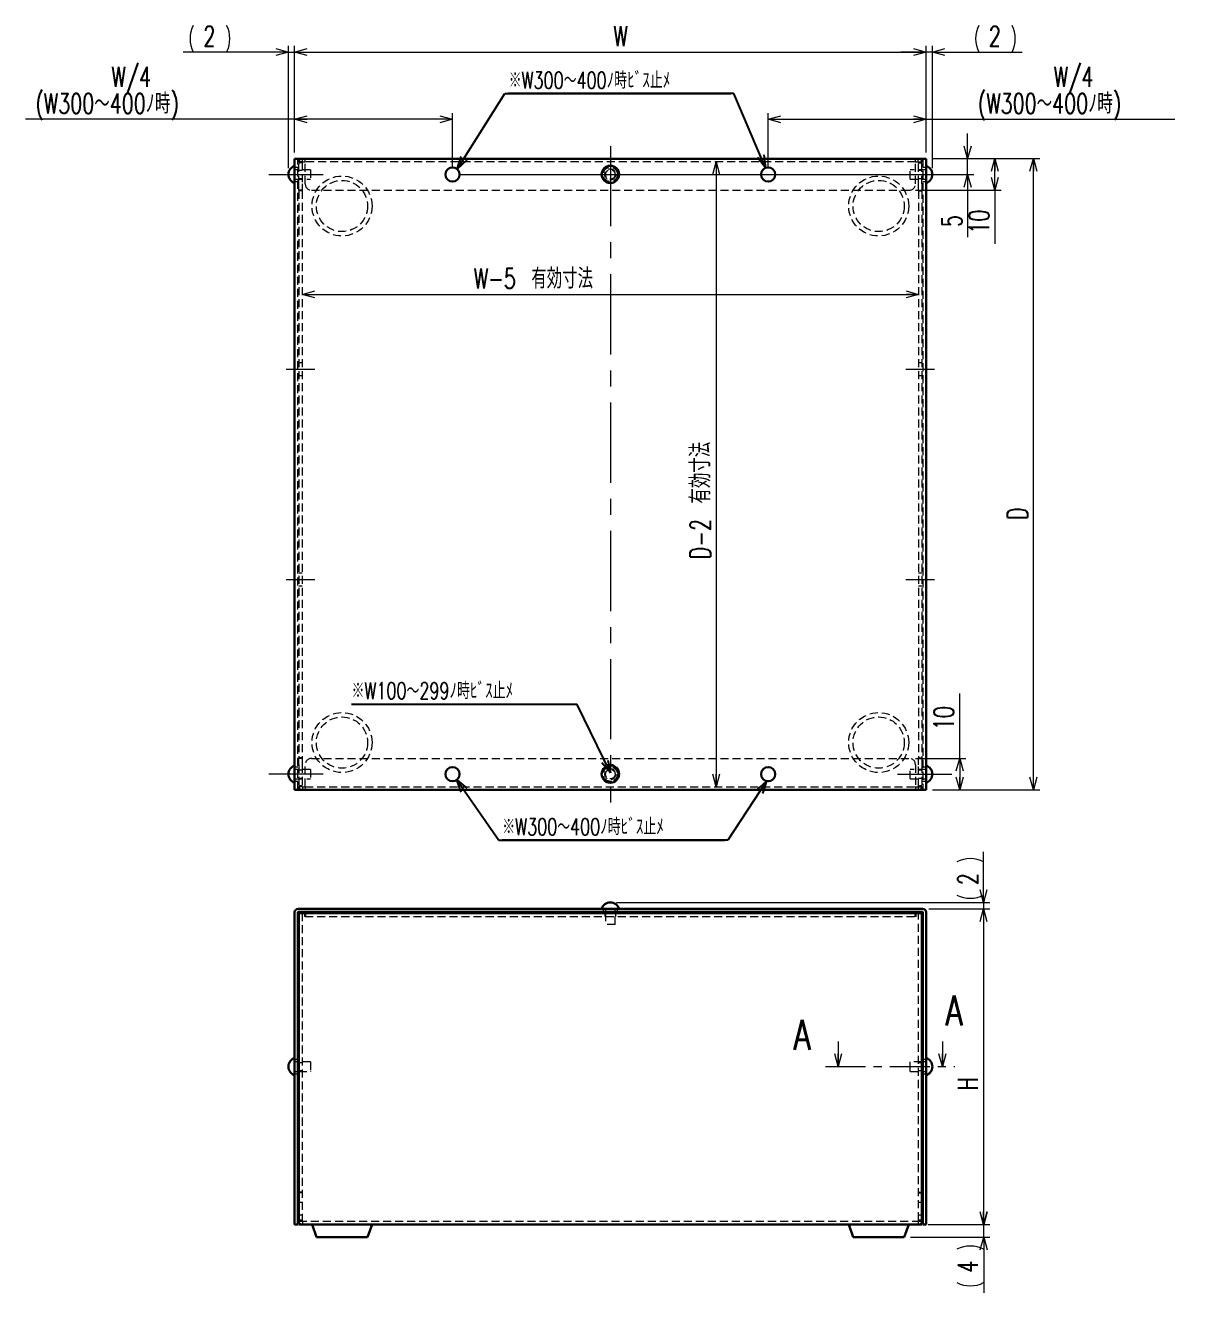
# Model space of a CAD drawing. Header units: millimetres. Extents: x 57 to 408, y 62 to 289.
# Drawn here: x 56.7 to 239.5, y 65.7 to 266.5 of the extents above; entities that cross this region are included whole.
import ezdxf

# ---------------------------------------------------------------- set-up
doc = ezdxf.new("R2010")
doc.units = ezdxf.units.MM
for name, pattern in [('CENTER', [10.16, 6.35, -1.27, 1.27, -1.27]), ('CENTERX2', [20.32, 12.7, -2.54, 2.54, -2.54]), ('HIDDEN', [1.905, 1.27, -0.635])]:
    doc.linetypes.add(name, pattern=pattern)
doc.layers.add('記入事項', color=7, linetype='Continuous', lineweight=15)
doc.styles.add('SLDTEXTSTYLE0', font='TXT', dxfattribs={"width": 0.7, "bigfont": 'bigfont'})
doc.styles.add('SLDTEXTSTYLE1', font='TXT', dxfattribs={"width": 0.75, "bigfont": 'bigfont'})
doc.styles.get("Standard").update_dxf_attribs({"font": 'txt', "bigfont": 'bigfont'})
doc.dimstyles.new('SLDDIMSTYLE0', dxfattribs={"dimtxt": 3.638021, "dimasz": 2, "dimexe": 0, "dimexo": 0.0625, "dimgap": 0.909505, "dimtad": 3, "dimdec": 1, "dimlfac": 2, "dimrnd": 1e-09, "dimzin": 12, "dimdsep": 46, "dimtxsty": 'SLDTEXTSTYLE0', "dimblk1": 'OPEN30', "dimblk2": 'OPEN30', "dimsah": 1, "dimcen": 0.09, "dimadec": 0, "dimazin": 3, "dimtfac": 1, "dimtdec": 1, "dimtofl": 0, "dimtmove": 0, "dimatfit": 3, "dimldrblk": 'OPEN30', "dimfxl": 1, "dimfrac": 2, "dimtolj": 1, "dimtzin": 12, "dimarcsym": 0})
doc.dimstyles.new('SLDDIMSTYLE1', dxfattribs={"dimtxt": 3.638021, "dimasz": 2, "dimexe": 0, "dimexo": 0.0625, "dimgap": 0.909505, "dimtad": 3, "dimdec": 1, "dimlfac": 2, "dimrnd": 1e-09, "dimzin": 12, "dimdsep": 46, "dimtxsty": 'SLDTEXTSTYLE0', "dimblk1": 'OPEN30', "dimblk2": 'OPEN30', "dimsah": 1, "dimcen": 0.09, "dimadec": 0, "dimazin": 3, "dimtfac": 1, "dimtdec": 1, "dimtmove": 0, "dimatfit": 0, "dimldrblk": 'OPEN30', "dimfxl": 1, "dimfrac": 2, "dimtolj": 1, "dimtzin": 12, "dimarcsym": 0})
doc.dimstyles.new('SLDDIMSTYLE2', dxfattribs={"dimtxt": 0, "dimasz": 2, "dimexe": 0, "dimexo": 0.0625, "dimgap": 0, "dimtad": 0, "dimtih": 1, "dimtoh": 1, "dimdec": 0, "dimrnd": 1e-09, "dimzin": 0, "dimdsep": 46, "dimtxsty": 'Standard', "dimblk1": 'OPEN30', "dimblk2": 'OPEN30', "dimsah": 1, "dimcen": 0.09, "dimadec": 0, "dimazin": 0, "dimtfac": 2, "dimtdec": 0, "dimtofl": 0, "dimtmove": 0, "dimatfit": 3, "dimldrblk": 'OPEN30', "dimfxl": 1, "dimfrac": 2, "dimtolj": 1, "dimtzin": 0, "dimarcsym": 0})

# ---------------------------------------------------------------- blocks, each defined once
blk = doc.blocks.new('_OPEN30')
at = {"color": 0, "linetype": 'ByBlock', "lineweight": -2}
for p, q in [((-1, 0.267949), (0, 0)), ((0, 0), (-1, -0.267949)), ((0, 0), (-1, 0))]:
    blk.add_line(p, q, dxfattribs=at)
blk = doc.blocks.new('_D')
at = {"layer": '記入事項', "color": 7}
for p, q in [((199.78, 126.55), (209.45, 126.55)), ((208.45, 126.55), (208.45, 76.55)), ((199.66, 76.55), (209.45, 76.55))]:
    blk.add_line(p, q, dxfattribs=at)
at = {"layer": '記入事項', "color": 7, "xscale": 2, "yscale": 2}
for p, rotation in [((208.45, 126.55, 0.05), 90), ((208.45, 76.55, 0.05), 270)]:
    blk.add_blockref('_OPEN30', p, dxfattribs=dict(at, rotation=rotation))
at = {"layer": '記入事項', "color": 7, "insert": (204.36, 97.81), "char_height": 3.17, "attachment_point": 1, "rotation": 90, "style": 'SLDTEXTSTYLE0'}
blk.add_mtext('H', dxfattribs=at)
blk = doc.blocks.new('_D_1')
at = {"layer": '記入事項', "color": 7}
for p, q in [((208.46, 76.55), (208.46, 80.55)), ((199.66, 76.55), (209.46, 76.55)), ((208.46, 74.55), (208.46, 76.55)), ((196.89, 74.55), (209.46, 74.55)), ((208.46, 74.55), (208.46, 65.74))]:
    blk.add_line(p, q, dxfattribs=at)
for centre, start, end in [((206.34, 68.39), 63.4349, 116.5651), ((206.34, 71.56), 243.4349, 296.5651)]:
    blk.add_arc(centre, 4.73, start, end, dxfattribs=at)
at = {"layer": '記入事項', "color": 7, "xscale": 2, "yscale": 2}
for p, rotation in [((208.46, 76.55, 0.05), 270), ((208.46, 74.55, 0.05), 90)]:
    blk.add_blockref('_OPEN30', p, dxfattribs=dict(at, rotation=rotation))
at = {"layer": '記入事項', "color": 7, "insert": (204.36, 68.92), "char_height": 3.17, "attachment_point": 1, "rotation": 90, "style": 'SLDTEXTSTYLE0'}
blk.add_mtext('4', dxfattribs=at)
blk = doc.blocks.new('_D_2')
at = {"layer": '記入事項', "color": 7}
for p, q in [((208.45, 127.55), (208.45, 135.6)), ((150.33, 127.55), (209.45, 127.55)), ((199.78, 126.55), (209.45, 126.55)), ((208.45, 127.55), (208.45, 126.55)), ((208.45, 126.55), (208.45, 122.55))]:
    blk.add_line(p, q, dxfattribs=at)
for centre, start, end in [((206.34, 129.78), 63.4349, 116.5651), ((206.34, 132.96), 243.4349, 296.5651)]:
    blk.add_arc(centre, 4.73, start, end, dxfattribs=at)
at = {"layer": '記入事項', "color": 7, "xscale": 2, "yscale": 2}
for p, rotation in [((208.45, 127.55, 0.05), 270), ((208.45, 126.55, 0.05), 90)]:
    blk.add_blockref('_OPEN30', p, dxfattribs=dict(at, rotation=rotation))
at = {"layer": '記入事項', "color": 7, "insert": (204.36, 130.31), "char_height": 3.17, "attachment_point": 1, "rotation": 90, "style": 'SLDTEXTSTYLE0'}
blk.add_mtext('2', dxfattribs=at)
blk = doc.blocks.new('_D_3')
at = {"layer": '記入事項', "color": 7}
for p, q in [((205.92, 245.39), (205.92, 249.39)), ((200.33, 245.39), (206.92, 245.39)), ((205.92, 242.89), (205.92, 245.39)), ((125.33, 242.89), (206.92, 242.89)), ((205.92, 242.89), (205.92, 232.97))]:
    blk.add_line(p, q, dxfattribs=at)
at = {"layer": '記入事項', "color": 7, "xscale": 2, "yscale": 2}
for p, rotation in [((205.92, 245.39, 0.05), 270), ((205.92, 242.89, 0.05), 90)]:
    blk.add_blockref('_OPEN30', p, dxfattribs=dict(at, rotation=rotation))
at = {"layer": '記入事項', "color": 7, "insert": (201.83, 234.56), "char_height": 3.17, "attachment_point": 1, "rotation": 90, "style": 'SLDTEXTSTYLE0'}
blk.add_mtext('5', dxfattribs=at)
blk = doc.blocks.new('_D_4')
at = {"layer": '記入事項'}
for p, q in [((99.33, 251.62), (56.68, 251.62)), ((99.33, 246.39), (99.33, 252.62)), ((124.33, 251.62), (99.33, 251.62)), ((124.33, 243.89), (124.33, 252.62))]:
    blk.add_line(p, q, dxfattribs=at)
at = {"layer": '記入事項', "xscale": 2, "yscale": 2, "rotation": 180}
blk.add_blockref('_OPEN30', (99.33, 251.62, 0.05), dxfattribs=at)
at = {"layer": '記入事項', "xscale": 2, "yscale": 2}
blk.add_blockref('_OPEN30', (124.33, 251.62, 0.05), dxfattribs=at)
at = {"layer": '記入事項', "char_height": 3.175, "attachment_point": 1, "style": 'SLDTEXTSTYLE0'}
for s, insert in [('W/4', (70.3, 259.94)), ('(W300～400ﾉ時)', (58.26, 255.71))]:
    blk.add_mtext(s, dxfattribs=dict(at, insert=insert))
blk = doc.blocks.new('_D_5')
at = {"layer": '記入事項'}
for p, q in [((174.33, 243.89), (174.33, 252.62)), ((174.33, 251.62), (199.33, 251.62)), ((199.33, 246.39), (199.33, 252.62)), ((199.33, 251.62), (238.73, 251.62))]:
    blk.add_line(p, q, dxfattribs=at)
at = {"layer": '記入事項', "xscale": 2, "yscale": 2, "rotation": 180}
blk.add_blockref('_OPEN30', (174.33, 251.62, 0.05), dxfattribs=at)
at = {"layer": '記入事項', "xscale": 2, "yscale": 2}
blk.add_blockref('_OPEN30', (199.33, 251.62, 0.05), dxfattribs=at)
at = {"layer": '記入事項', "char_height": 3.175, "attachment_point": 1, "style": 'SLDTEXTSTYLE0'}
for s, insert in [('W/4', (219.56, 259.94)), ('(W300～400ﾉ時)', (207.52, 255.71))]:
    blk.add_mtext(s, dxfattribs=dict(at, insert=insert))
blk = doc.blocks.new('_D_6')
at = {"layer": '記入事項', "color": 7}
for p, q in [((99.33, 246.39), (99.33, 263.28)), ((199.33, 246.39), (199.33, 263.28)), ((99.33, 262.28), (199.33, 262.28))]:
    blk.add_line(p, q, dxfattribs=at)
at = {"layer": '記入事項', "color": 7, "xscale": 2, "yscale": 2, "rotation": 180}
blk.add_blockref('_OPEN30', (99.33, 262.28, -12.85), dxfattribs=at)
at = {"layer": '記入事項', "color": 7, "xscale": 2, "yscale": 2}
blk.add_blockref('_OPEN30', (199.33, 262.28, -12.85), dxfattribs=at)
at = {"layer": '記入事項', "color": 7, "insert": (149.82, 266.37), "char_height": 3.17, "attachment_point": 1, "style": 'SLDTEXTSTYLE0'}
blk.add_mtext('W', dxfattribs=at)
blk = doc.blocks.new('_D_7')
at = {"layer": '記入事項', "color": 7}
for p, q in [((200.33, 245.39), (217.33, 245.39)), ((216.33, 145.39), (216.33, 245.39)), ((200.33, 145.39), (217.33, 145.39))]:
    blk.add_line(p, q, dxfattribs=at)
at = {"layer": '記入事項', "color": 7, "xscale": 2, "yscale": 2}
for p, rotation in [((216.33, 245.39, -12.85), 90), ((216.33, 145.39, -12.85), 270)]:
    blk.add_blockref('_OPEN30', p, dxfattribs=dict(at, rotation=rotation))
at = {"layer": '記入事項', "color": 7, "insert": (212.24, 188.16), "char_height": 3.17, "attachment_point": 1, "rotation": 90, "style": 'SLDTEXTSTYLE0'}
blk.add_mtext('D', dxfattribs=at)
blk = doc.blocks.new('_D_8')
at = {"layer": '記入事項', "color": 7}
for p, q in [((200.33, 245.39), (211.23, 245.39)), ((210.23, 240.39), (210.23, 245.39)), ((197.66, 240.39), (211.23, 240.39)), ((210.23, 240.39), (210.23, 231.91))]:
    blk.add_line(p, q, dxfattribs=at)
at = {"layer": '記入事項', "color": 7, "xscale": 2, "yscale": 2}
for p, rotation in [((210.23, 245.39, -12.85), 90), ((210.23, 240.39, -12.85), 270)]:
    blk.add_blockref('_OPEN30', p, dxfattribs=dict(at, rotation=rotation))
at = {"layer": '記入事項', "color": 7, "insert": (206.14, 233.5), "char_height": 3.175, "attachment_point": 1, "rotation": 90, "style": 'SLDTEXTSTYLE0'}
blk.add_mtext('10', dxfattribs=at)
blk = doc.blocks.new('_D_9')
at = {"layer": '記入事項', "color": 7}
for p, q in [((204.66, 150.39), (204.66, 160.66)), ((197.66, 150.39), (205.66, 150.39)), ((204.66, 150.39), (204.66, 145.39)), ((200.33, 145.39), (205.66, 145.39))]:
    blk.add_line(p, q, dxfattribs=at)
at = {"layer": '記入事項', "color": 7, "xscale": 2, "yscale": 2}
for p, rotation in [((204.66, 150.39, -12.85), 90), ((204.66, 145.39, -12.85), 270)]:
    blk.add_blockref('_OPEN30', p, dxfattribs=dict(at, rotation=rotation))
at = {"layer": '記入事項', "color": 7, "insert": (200.56, 154.84), "char_height": 3.175, "attachment_point": 1, "rotation": 90, "style": 'SLDTEXTSTYLE0'}
blk.add_mtext('10', dxfattribs=at)
blk = doc.blocks.new('_D_10')
at = {"layer": '記入事項', "color": 7}
blk.add_line((100.51, 223.89), (198.16, 223.89), dxfattribs=at)
at = {"layer": '記入事項', "color": 7, "xscale": 2, "yscale": 2, "rotation": 180}
blk.add_blockref('_OPEN30', (100.51, 223.89, -12.85), dxfattribs=at)
at = {"layer": '記入事項', "color": 7, "xscale": 2, "yscale": 2}
blk.add_blockref('_OPEN30', (198.16, 223.89, -12.85), dxfattribs=at)
at = {"layer": '記入事項', "color": 7, "insert": (127.7, 227.99), "char_height": 3.175, "attachment_point": 1, "style": 'SLDTEXTSTYLE0'}
blk.add_mtext('W-5\u3000有効寸法', dxfattribs=at)
blk = doc.blocks.new('_D_11')
at = {"layer": '記入事項', "color": 7}
blk.add_line((166.09, 244.89), (166.09, 145.89), dxfattribs=at)
at = {"layer": '記入事項', "color": 7, "xscale": 2, "yscale": 2}
for p, rotation in [((166.09, 244.89, -12.85), 90), ((166.09, 145.89, -12.85), 270)]:
    blk.add_blockref('_OPEN30', p, dxfattribs=dict(at, rotation=rotation))
at = {"layer": '記入事項', "color": 7, "insert": (162, 181.93), "char_height": 3.175, "attachment_point": 1, "rotation": 90, "style": 'SLDTEXTSTYLE0'}
blk.add_mtext('D-2\u3000有効寸法', dxfattribs=at)
blk = doc.blocks.new('_D_12')
at = {"layer": '記入事項'}
for p, q in [((98.33, 243.89), (98.33, 263.28)), ((99.33, 246.39), (99.33, 263.28)), ((98.33, 262.28), (81.68, 262.28)), ((98.33, 262.28), (99.33, 262.28)), ((99.33, 262.28), (103.33, 262.28))]:
    blk.add_line(p, q, dxfattribs=at)
for centre, start, end in [((87.5, 264.39), 153.4349, 206.5651), ((84.33, 264.39), 333.4349, 26.5651)]:
    blk.add_arc(centre, 4.73, start, end, dxfattribs=at)
at = {"layer": '記入事項', "xscale": 2, "yscale": 2}
blk.add_blockref('_OPEN30', (98.33, 262.28, -12.85), dxfattribs=at)
at = {"layer": '記入事項', "xscale": 2, "yscale": 2, "rotation": 180}
blk.add_blockref('_OPEN30', (99.33, 262.28, -12.85), dxfattribs=at)
at = {"layer": '記入事項', "insert": (84.86, 266.37), "char_height": 3.17, "attachment_point": 1, "style": 'SLDTEXTSTYLE0'}
blk.add_mtext('2', dxfattribs=at)
blk = doc.blocks.new('_D_13')
at = {"layer": '記入事項'}
for p, q in [((199.33, 246.39), (199.33, 263.28)), ((200.33, 243.89), (200.33, 263.28)), ((199.33, 262.28), (195.33, 262.28)), ((200.33, 262.28), (199.33, 262.28)), ((200.33, 262.28), (214.56, 262.28))]:
    blk.add_line(p, q, dxfattribs=at)
for centre, start, end in [((211.92, 264.39), 153.4349, 206.5651), ((208.74, 264.39), 333.4349, 26.5651)]:
    blk.add_arc(centre, 4.73, start, end, dxfattribs=at)
at = {"layer": '記入事項', "xscale": 2, "yscale": 2}
blk.add_blockref('_OPEN30', (199.33, 262.28, -12.85), dxfattribs=at)
at = {"layer": '記入事項', "xscale": 2, "yscale": 2, "rotation": 180}
blk.add_blockref('_OPEN30', (200.33, 262.28, -12.85), dxfattribs=at)
at = {"layer": '記入事項', "insert": (209.27, 266.37), "char_height": 3.17, "attachment_point": 1, "style": 'SLDTEXTSTYLE0'}
blk.add_mtext('2', dxfattribs=at)

msp = doc.modelspace()

# ---------------------------------------------------------------- linework, layer by layer
at = {"color": 7, "linetype": 'Continuous', "lineweight": 30}
for p, q in [((99.331, 145.386), (99.331, 245.386)), ((99.881, 245.386), (99.331, 245.386)), ((198.781, 245.386), (99.881, 245.386)), ((199.331, 245.386), (198.781, 245.386)), ((199.331, 245.386), (199.331, 145.386)), ((99.331, 145.386), (99.881, 145.386)), ((99.881, 145.386), (198.781, 145.386)), ((198.781, 145.386), (199.331, 145.386)), ((99.881, 126.551), (198.781, 126.551)), ((99.331, 126.001), (99.331, 77.551)), ((99.831, 126.001), (99.831, 77.551)), ((99.881, 126.051), (198.781, 126.051)), ((100.006, 77.207), (100.006, 125.851)), ((100.556, 125.851), (100.006, 125.851)), ((100.556, 125.851), (101.006, 125.851)), ((101.006, 125.851), (101.006, 125.301)), ((101.006, 125.851), (197.656, 125.851)), ((148.581, 126.051), (148.581, 125.851)), ((150.081, 125.851), (150.081, 126.051)), ((197.656, 125.301), (197.656, 125.851)), ((197.656, 125.851), (198.106, 125.851)), ((198.656, 125.851), (198.106, 125.851)), ((198.656, 125.851), (198.656, 77.207)), ((198.831, 126.001), (198.831, 77.551)), ((199.331, 126.001), (199.331, 77.551)), ((100.006, 102.301), (99.831, 102.301)), ((99.831, 100.801), (100.006, 100.801)), ((198.831, 102.301), (198.656, 102.301)), ((198.656, 100.801), (198.831, 100.801)), ((99.331, 76.551), (99.331, 77.551)), ((99.831, 76.551), (99.331, 76.551)), ((99.831, 77.551), (99.831, 76.551)), ((100.006, 77.157), (100.006, 77.207)), ((100.006, 77.157), (100.006, 77.101)), ((100.406, 77.157), (100.006, 77.157)), ((100.006, 77.101), (100.006, 76.551)), ((100.006, 76.551), (198.656, 76.551)), ((100.556, 77.157), (100.406, 77.157)), ((102.081, 76.551), (102.77, 74.551)), ((110.893, 74.551), (111.581, 76.551)), ((187.081, 76.551), (187.77, 74.551)), ((195.893, 74.551), (196.581, 76.551)), ((198.106, 77.157), (198.256, 77.157)), ((198.256, 77.157), (198.656, 77.157)), ((198.656, 77.157), (198.656, 77.207)), ((198.656, 77.157), (198.656, 77.101)), ((198.656, 76.551), (198.656, 77.101)), ((198.831, 76.551), (198.831, 77.551)), ((198.831, 76.551), (199.331, 76.551)), ((199.331, 77.551), (199.331, 76.551)), ((110.893, 74.551), (102.77, 74.551)), ((195.893, 74.551), (187.77, 74.551))]:
    msp.add_line(p, q, dxfattribs=at)
at = {"color": 7, "linetype": 'HIDDEN', "lineweight": 0}
for p, q in [((99.831, 145.386), (99.831, 245.386)), ((100.006, 244.886), (100.006, 245.386)), ((100.556, 244.886), (100.556, 245.386)), ((101.006, 244.886), (101.006, 245.386)), ((197.656, 244.886), (197.656, 245.386)), ((198.106, 244.886), (198.106, 245.386)), ((198.656, 244.886), (198.656, 245.386)), ((198.831, 245.386), (198.831, 145.386)), ((99.831, 244.011), (99.331, 244.011)), ((101.831, 243.636), (99.331, 243.636)), ((100.406, 244.886), (100.006, 244.886)), ((100.006, 244.836), (100.006, 244.886)), ((100.006, 241.386), (100.006, 244.836)), ((100.506, 244.836), (100.006, 244.836)), ((100.406, 244.78), (100.006, 244.78)), ((100.506, 244.73), (100.006, 244.73)), ((100.506, 243.511), (100.006, 243.511)), ((100.506, 244.836), (100.506, 241.386)), ((100.556, 244.886), (101.006, 244.886)), ((101.006, 244.886), (101.006, 244.836)), ((197.656, 244.886), (101.006, 244.886)), ((101.006, 241.386), (101.006, 244.836)), ((101.831, 243.636), (101.831, 242.136)), ((196.831, 242.136), (196.831, 243.636)), ((199.331, 243.636), (196.831, 243.636)), ((197.656, 244.886), (198.106, 244.886)), ((197.656, 244.886), (197.656, 244.836)), ((197.656, 241.386), (197.656, 244.836)), ((198.156, 241.386), (198.156, 244.836)), ((198.156, 244.836), (198.656, 244.836)), ((198.156, 244.73), (198.656, 244.73)), ((198.656, 243.511), (198.156, 243.511)), ((198.256, 244.886), (198.656, 244.886)), ((198.256, 244.78), (198.656, 244.78)), ((198.656, 244.886), (198.656, 244.836)), ((198.656, 241.386), (198.656, 244.836)), ((199.331, 244.011), (198.831, 244.011)), ((99.331, 242.136), (101.831, 242.136)), ((99.331, 241.761), (99.831, 241.761)), ((100.006, 242.261), (100.506, 242.261)), ((100.006, 240.386), (100.006, 241.386)), ((100.506, 241.386), (100.506, 240.386)), ((196.831, 242.136), (199.331, 242.136)), ((198.156, 242.261), (198.656, 242.261)), ((198.156, 240.386), (198.156, 241.386)), ((198.656, 241.386), (198.656, 240.386)), ((198.831, 241.761), (199.331, 241.761)), ((100.506, 240.386), (100.006, 240.386)), ((100.006, 240.386), (100.006, 240.28)), ((100.506, 240.28), (100.006, 240.28)), ((100.006, 240.28), (100.006, 150.492)), ((100.506, 240.386), (100.506, 240.28)), ((100.506, 240.28), (100.506, 150.492)), ((102.006, 240.386), (196.656, 240.386)), ((198.156, 240.386), (198.656, 240.386)), ((198.156, 240.28), (198.156, 240.386)), ((198.156, 240.28), (198.656, 240.28)), ((198.156, 240.28), (198.156, 150.492)), ((198.656, 240.386), (198.656, 240.28)), ((198.656, 240.28), (198.656, 150.492)), ((100.506, 213.052), (100.006, 213.052)), ((198.656, 213.052), (198.156, 213.052)), ((100.006, 211.052), (100.506, 211.052)), ((198.156, 211.052), (198.656, 211.052)), ((100.506, 179.719), (100.006, 179.719)), ((198.656, 179.719), (198.156, 179.719)), ((100.006, 177.719), (100.506, 177.719)), ((198.156, 177.719), (198.656, 177.719)), ((99.831, 149.011), (99.331, 149.011)), ((101.831, 148.636), (99.331, 148.636)), ((100.506, 150.492), (100.006, 150.492)), ((100.006, 150.386), (100.006, 150.492)), ((100.506, 150.386), (100.006, 150.386)), ((100.006, 149.386), (100.006, 150.386)), ((100.006, 149.386), (100.006, 145.936)), ((100.506, 150.492), (100.506, 150.386)), ((100.506, 150.386), (100.506, 149.386)), ((100.506, 149.386), (100.506, 145.936)), ((101.006, 145.936), (101.006, 149.386)), ((101.831, 148.636), (101.831, 147.136)), ((102.006, 150.386), (196.656, 150.386)), ((196.831, 147.136), (196.831, 148.636)), ((199.331, 148.636), (196.831, 148.636)), ((197.656, 149.386), (197.656, 145.936)), ((198.156, 150.492), (198.656, 150.492)), ((198.156, 150.386), (198.156, 150.492)), ((198.156, 150.386), (198.656, 150.386)), ((198.156, 149.386), (198.156, 150.386)), ((198.156, 145.936), (198.156, 149.386)), ((198.656, 150.386), (198.656, 150.492)), ((198.656, 150.386), (198.656, 149.386)), ((198.656, 149.386), (198.656, 145.936)), ((199.331, 149.011), (198.831, 149.011)), ((99.331, 147.136), (101.831, 147.136)), ((99.331, 146.761), (99.831, 146.761)), ((100.506, 148.511), (100.006, 148.511)), ((100.006, 147.261), (100.506, 147.261)), ((196.831, 147.136), (199.331, 147.136)), ((198.656, 148.511), (198.156, 148.511)), ((198.156, 147.261), (198.656, 147.261)), ((198.831, 146.761), (199.331, 146.761)), ((100.506, 146.042), (100.006, 146.042)), ((100.406, 145.992), (100.006, 145.992)), ((100.506, 145.936), (100.006, 145.936)), ((100.006, 145.886), (100.006, 145.936)), ((100.006, 145.886), (100.006, 145.386)), ((100.406, 145.886), (100.006, 145.886)), ((100.556, 145.886), (101.006, 145.886)), ((100.556, 145.886), (100.556, 145.386)), ((101.006, 145.936), (101.006, 145.886)), ((101.006, 145.886), (101.006, 145.386)), ((101.006, 145.886), (197.656, 145.886)), ((197.656, 145.886), (197.656, 145.936)), ((197.656, 145.886), (197.656, 145.386)), ((197.656, 145.886), (198.106, 145.886)), ((198.106, 145.886), (198.106, 145.386)), ((198.156, 146.042), (198.656, 146.042)), ((198.156, 145.936), (198.656, 145.936)), ((198.256, 145.992), (198.656, 145.992)), ((198.256, 145.886), (198.656, 145.886)), ((198.656, 145.936), (198.656, 145.886)), ((198.656, 145.886), (198.656, 145.386)), ((148.206, 126.551), (148.206, 126.051)), ((148.581, 126.551), (148.581, 126.051)), ((150.081, 126.051), (150.081, 126.551)), ((150.456, 126.051), (150.456, 126.551)), ((100.506, 125.851), (100.506, 77.207)), ((101.006, 125.351), (197.656, 125.351)), ((148.456, 125.851), (148.456, 125.351)), ((148.581, 125.851), (148.581, 124.051)), ((150.081, 124.051), (150.081, 125.851)), ((150.206, 125.351), (150.206, 125.851)), ((198.156, 77.207), (198.156, 125.851)), ((150.081, 124.051), (148.581, 124.051)), ((99.831, 102.676), (99.331, 102.676)), ((199.331, 102.676), (198.831, 102.676)), ((99.831, 102.301), (99.331, 102.301)), ((99.331, 100.801), (99.831, 100.801)), ((99.331, 100.426), (99.831, 100.426)), ((101.831, 102.301), (100.006, 102.301)), ((100.506, 102.176), (100.006, 102.176)), ((100.006, 100.926), (100.506, 100.926)), ((100.006, 100.801), (101.831, 100.801)), ((101.831, 102.301), (101.831, 100.904)), ((101.831, 100.904), (101.831, 100.801)), ((196.831, 101.659), (196.831, 102.301)), ((198.656, 102.301), (196.831, 102.301)), ((196.831, 100.801), (196.831, 101.659)), ((196.831, 100.801), (198.656, 100.801)), ((198.656, 102.176), (198.156, 102.176)), ((198.156, 100.926), (198.656, 100.926)), ((199.331, 102.301), (198.831, 102.301)), ((198.831, 100.801), (199.331, 100.801)), ((198.831, 100.426), (199.331, 100.426)), ((100.506, 81.657), (100.006, 81.657)), ((100.506, 81.551), (100.006, 81.551)), ((198.156, 81.657), (198.656, 81.657)), ((198.156, 81.551), (198.656, 81.551)), ((100.506, 80.051), (100.006, 80.051)), ((198.656, 80.051), (198.156, 80.051)), ((100.006, 78.051), (100.506, 78.051)), ((100.006, 77.051), (198.656, 77.051)), ((100.506, 77.207), (100.506, 77.101)), ((100.556, 77.051), (100.556, 76.551)), ((198.106, 77.051), (198.106, 76.551)), ((198.156, 78.051), (198.656, 78.051)), ((198.156, 77.101), (198.156, 77.207))]:
    msp.add_line(p, q, dxfattribs=at)
at = {"color": 7, "linetype": 'Continuous', "lineweight": 0}
for p, q in [((185.416, 105.551), (185.416, 101.551)), ((201.919, 105.551), (201.919, 101.551))]:
    msp.add_line(p, q, dxfattribs=at)
at = {"color": 7, "linetype": 'CENTER', "lineweight": 0}
msp.add_line((183.416, 101.551), (203.919, 101.551), dxfattribs=at)
at = {"color": 7, "linetype": 'Continuous', "lineweight": 30}
for centre in [(149.331, 242.886), (149.331, 147.886)]:
    msp.add_circle(centre, 1.375, dxfattribs=at)
at = {"color": 7, "linetype": 'HIDDEN', "lineweight": 0}
for centre, radius in [((149.331, 242.886), 1.125), ((149.331, 242.886), 0.875), ((149.331, 242.886), 0.75), ((106.831, 237.886), 4.75), ((106.831, 237.886), 4.061), ((191.831, 237.886), 4.75), ((191.831, 237.886), 4.061), ((106.831, 152.886), 4.75), ((106.831, 152.886), 4.061), ((191.831, 152.886), 4.75), ((191.831, 152.886), 4.061), ((149.331, 147.886), 1.125), ((149.331, 147.886), 0.875), ((149.331, 147.886), 0.75)]:
    msp.add_circle(centre, radius, dxfattribs=at)
for centre, radius, start, end in [((100.556, 244.836), 0.55, 90, 180), ((198.106, 244.836), 0.55, 0, 90), ((100.556, 244.836), 0.05, 90, 180), ((198.106, 244.836), 0.05, 0, 90), ((102.006, 241.386), 1, 180, 270), ((196.656, 241.386), 1, 270, 0), ((102.006, 149.386), 1, 90, 180), ((196.656, 149.386), 1, 0, 90), ((100.556, 145.936), 0.55, 180, 270), ((100.556, 145.936), 0.05, 180, 270), ((198.106, 145.936), 0.05, 270, 0), ((198.106, 145.936), 0.55, 270, 0)]:
    msp.add_arc(centre, radius, start, end, dxfattribs=at)
at = {"color": 7, "linetype": 'Continuous', "lineweight": 30}
for centre, radius, start, end in [((99.777, 242.886), 1.445, 107.94525, 252.05475), ((198.886, 242.886), 1.445, 287.94525, 72.05475), ((99.777, 147.886), 1.445, 107.94525, 252.05475), ((198.886, 147.886), 1.445, 287.94525, 72.05475), ((99.881, 126.001), 0.55, 90, 180), ((149.331, 126.106), 1.445, 17.94525, 162.05475), ((198.781, 126.001), 0.55, 0, 90), ((99.881, 126.001), 0.05, 90, 180), ((198.781, 126.001), 0.05, 0, 90), ((99.777, 101.551), 1.445, 107.94525, 252.05475), ((198.886, 101.551), 1.445, 287.94525, 72.05475)]:
    msp.add_arc(centre, radius, start, end, dxfattribs=at)
at = {"color": 7, "linetype": 'HIDDEN', "lineweight": 0}
for points, knots in [([(100.006, 244.73), (100.015, 244.734), (100.031, 244.742), (100.158, 244.755), (100.34, 244.767), (100.484, 244.775), (100.556, 244.78)], [0, 0, 0, 0, 0.2500004, 0.4999995, 0.7499969, 1, 1, 1, 1]), ([(198.106, 244.78), (198.178, 244.775), (198.323, 244.767), (198.504, 244.755), (198.632, 244.742), (198.648, 244.734), (198.656, 244.73)], [0, 0, 0, 0, 0.2500031, 0.5000005, 0.7499996, 1, 1, 1, 1]), ([(100.556, 145.992), (100.484, 145.996), (100.34, 146.004), (100.158, 146.017), (100.031, 146.029), (100.015, 146.038), (100.006, 146.042)], [0, 0, 0, 0, 0.2500031, 0.5000005, 0.7499996, 1, 1, 1, 1]), ([(198.656, 146.042), (198.648, 146.038), (198.632, 146.029), (198.504, 146.017), (198.323, 146.004), (198.178, 145.996), (198.106, 145.992)], [0, 0, 0, 0, 0.2500004, 0.4999995, 0.7499969, 1, 1, 1, 1]), ([(100.556, 76.551), (100.484, 76.56), (100.34, 76.576), (100.158, 76.703), (100.031, 76.885), (100.015, 77.029), (100.006, 77.101)], [0, 0, 0, 0, 0.2500031, 0.5000005, 0.7499996, 1, 1, 1, 1]), ([(100.556, 77.051), (100.55, 77.052), (100.537, 77.054), (100.52, 77.065), (100.509, 77.082), (100.507, 77.095), (100.506, 77.101)], [0, 0, 0, 0, 0.2500109, 0.5000104, 0.7499886, 1, 1, 1, 1]), ([(198.656, 77.101), (198.648, 77.029), (198.632, 76.885), (198.504, 76.703), (198.323, 76.576), (198.178, 76.56), (198.106, 76.551)], [0, 0, 0, 0, 0.2500004, 0.4999995, 0.7499969, 1, 1, 1, 1]), ([(198.156, 77.101), (198.156, 77.095), (198.154, 77.082), (198.143, 77.065), (198.126, 77.054), (198.113, 77.052), (198.106, 77.051)], [0, 0, 0, 0, 0.2500114, 0.4999896, 0.7499891, 1, 1, 1, 1])]:
    msp.add_open_spline(points, degree=3, knots=knots, dxfattribs=at)
at = {"color": 7, "linetype": 'Continuous', "lineweight": 30}
for points, knots in [([(100.006, 77.207), (100.015, 77.203), (100.031, 77.195), (100.158, 77.182), (100.34, 77.17), (100.484, 77.162), (100.556, 77.157)], [0, 0, 0, 0, 0.2499994, 0.4999997, 0.7499963, 1, 1, 1, 1]), ([(198.106, 77.157), (198.178, 77.162), (198.323, 77.17), (198.504, 77.182), (198.632, 77.195), (198.648, 77.203), (198.656, 77.207)], [0, 0, 0, 0, 0.2500037, 0.5000003, 0.7500006, 1, 1, 1, 1])]:
    msp.add_open_spline(points, degree=3, knots=knots, dxfattribs=at)
at = {"layer": '記入事項', "color": 7, "linetype": 'CENTERX2', "lineweight": 0}
for p, q in [((149.331, 247.386), (149.331, 143.386)), ((95.225, 242.886), (103.831, 242.886)), ((194.831, 242.886), (203.438, 242.886)), ((98.006, 212.052), (102.506, 212.052)), ((196.156, 212.052), (200.656, 212.052)), ((98.006, 178.719), (102.506, 178.719)), ((196.156, 178.719), (200.656, 178.719)), ((103.831, 147.886), (95.225, 147.886)), ((194.831, 147.886), (203.438, 147.886))]:
    msp.add_line(p, q, dxfattribs=at)
at = {"layer": '記入事項', "color": 7, "lineweight": 0}
msp.add_line((149.331, 242.886), (149.331, 234.751), dxfattribs=at)
at = {"layer": '記入事項', "color": 7, "linetype": 'Continuous', "lineweight": 30}
for centre in [(124.331, 242.886), (174.331, 242.886), (124.331, 147.886), (174.331, 147.886)]:
    msp.add_circle(centre, 1.125, dxfattribs=at)
at = {"layer": '記入事項', "color": 7, "linetype": 'HIDDEN', "lineweight": 15}
msp.add_circle((149.331, 148.09), 1.375, dxfattribs=at)

# ---------------------------------------------------------------- block references
at = {"color": 7, "linetype": 'Continuous', "lineweight": 0, "xscale": 2, "yscale": 2, "rotation": 270}
for p in [(185.416, 101.551), (201.919, 101.551)]:
    msp.add_blockref('_OPEN30', p, dxfattribs=at)

# ---------------------------------------------------------------- texts
at = {"color": 7, "linetype": 'Continuous', "char_height": 4.763, "attachment_point": 1, "style": 'SLDTEXTSTYLE1'}
for insert in [(202.423, 112.818), (178.323, 108.989)]:
    msp.add_mtext('A', dxfattribs=dict(at, insert=insert))
at = {"layer": '記入事項', "color": 7, "char_height": 2.64583, "attachment_point": 1, "style": 'SLDTEXTSTYLE0'}
for s, insert in [('※W300～400ﾉ時ﾋﾞｽ止ﾒ', (133.234, 259.13)), ('※W100～299ﾉ時ﾋﾞｽ止ﾒ', (108.343, 162.416)), ('※W300～400ﾉ時ﾋﾞｽ止ﾒ', (132.217, 140.864))]:
    msp.add_mtext(s, dxfattribs=dict(at, insert=insert))

# ---------------------------------------------------------------- dimensions: what is measured, and where the dimension line sits
at = {"layer": '記入事項'}
for base, p1, p2, text, dimstyle, picture, middle in [((99.331, 262.277), (98.331, 242.886), (99.331, 245.386), '(<>)', 'SLDDIMSTYLE1', '_D_12', (85.916, 262.277)), ((199.331, 262.277), (200.331, 242.886), (199.331, 245.386), '(<>)', 'SLDDIMSTYLE1', '_D_13', (210.331, 262.277)), ((99.331, 251.615), (124.331, 242.886), (99.331, 245.386), 'W/4\\P(W300～400ﾉ時)', 'SLDDIMSTYLE0', '_D_4', (73.079, 251.615)), ((199.331, 251.615), (174.331, 242.886), (199.331, 245.386), 'W/4\\P(W300～400ﾉ時)', 'SLDDIMSTYLE0', '_D_5', (222.331, 251.615))]:
    dim = msp.add_linear_dim(base=base, p1=p1, p2=p2, text=text, dimstyle=dimstyle, dxfattribs=at)
    dim.commit()
    dim.dimension.update_dxf_attribs({"geometry": picture, "text_midpoint": middle, "dimtype": 160})
at = {"layer": '記入事項', "color": 7}
for base, p1, p2, text, picture, middle in [((199.331, 262.277), (99.331, 245.386), (199.331, 245.386), 'W', '_D_6', (150.873, 262.277)), ((198.156, 223.894), (100.506, 244.836), (198.156, 244.836), 'W-5\u3000有効寸法', '_D_10', (141.462, 223.894))]:
    dim = msp.add_linear_dim(base=base, p1=p1, p2=p2, text=text, dimstyle='SLDDIMSTYLE0', dxfattribs=at)
    dim.commit()
    dim.dimension.update_dxf_attribs({"geometry": picture, "text_midpoint": middle, "dimtype": 160})
for base, p1, p2, dimstyle, picture, middle in [((205.92, 245.386), (124.331, 242.886), (199.331, 245.386), 'SLDDIMSTYLE1', '_D_3', (205.92, 235.618)), ((210.231, 245.386), (196.656, 240.386), (199.331, 245.386), 'SLDDIMSTYLE0', '_D_8', (210.231, 235.618)), ((204.656, 145.386), (196.656, 150.386), (199.331, 145.386), 'SLDDIMSTYLE0', '_D_9', (204.656, 156.961)), ((208.453, 76.551), (198.781, 126.551), (198.656, 76.551), 'SLDDIMSTYLE0', '_D', (208.453, 98.863))]:
    dim = msp.add_linear_dim(base=base, p1=p1, p2=p2, angle=90, dimstyle=dimstyle, dxfattribs=at)
    dim.commit()
    dim.dimension.update_dxf_attribs({"geometry": picture, "text_midpoint": middle, "dimtype": 160})
for base, p1, p2, text, dimstyle, picture, middle in [((216.331, 245.386), (199.331, 145.386), (199.331, 245.386), 'D', 'SLDDIMSTYLE0', '_D_7', (216.331, 189.216)), ((166.088, 145.886), (198.656, 244.886), (198.656, 145.886), 'D-2\u3000有効寸法', 'SLDDIMSTYLE0', '_D_11', (166.088, 195.684)), ((208.453, 126.551), (149.331, 127.551), (198.781, 126.551), '(<>)', 'SLDDIMSTYLE1', '_D_2', (208.453, 131.371)), ((208.456, 76.551), (195.893, 74.551), (198.656, 76.551), '(<>)', 'SLDDIMSTYLE1', '_D_1', (208.456, 69.976))]:
    dim = msp.add_linear_dim(base=base, p1=p1, p2=p2, angle=90, text=text, dimstyle=dimstyle, dxfattribs=at)
    dim.commit()
    dim.dimension.update_dxf_attribs({"geometry": picture, "text_midpoint": middle, "dimtype": 160})

# ---------------------------------------------------------------- leaders
for points in [[(125.075, 243.73), (132.635, 255.701), (168.409, 255.701)], [(173.909, 243.928), (168.909, 255.701), (133.135, 255.701)], [(149.331, 148.09), (144.087, 158.907), (108.314, 158.907)], [(125.01, 146.988), (131.685, 137.411), (167.458, 137.411)], [(174.055, 146.795), (167.958, 137.411), (132.185, 137.411)]]:
    msp.add_leader(points, dimstyle='SLDDIMSTYLE2', dxfattribs=at)

doc.saveas('drawing.dxf')
